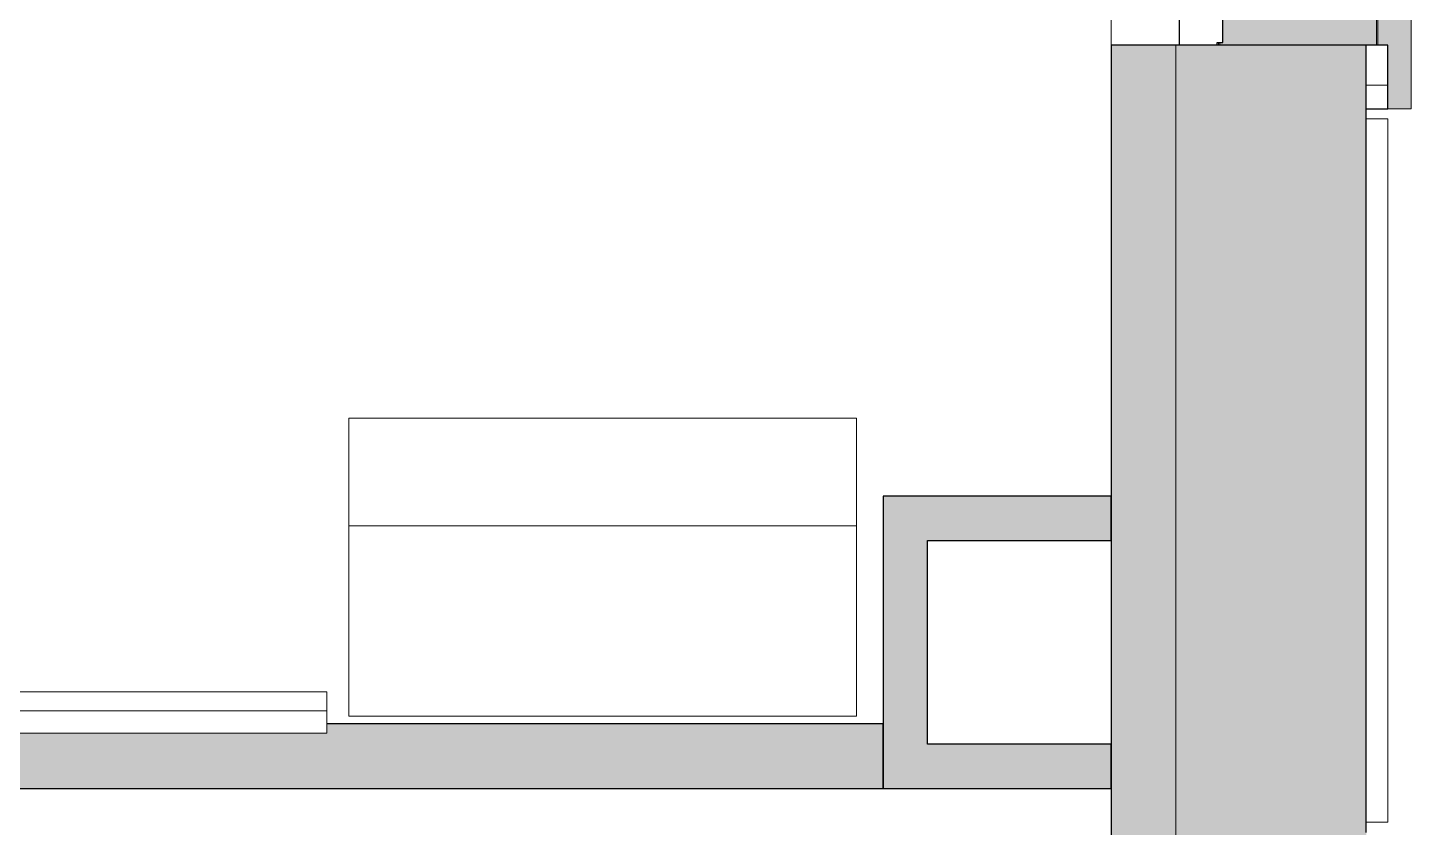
# Model space of a CAD drawing. Header units: millimetres. Extents: x 155927 to 326028, y -36033 to 97293.
# Drawn here: x 229031 to 231212, y 15058 to 16318 of the extents above; entities that cross this region are included whole.
import ezdxf

# ---------------------------------------------------------------- set-up
doc = ezdxf.new("R2010")
doc.units = ezdxf.units.MM
doc.header["$MEASUREMENT"] = 0
for name, color, linetype, lineweight in [('A-GLAZ', 7, 'CONTINUOUS', 9), ('A-GLAZ-CURT', 7, 'CONTINUOUS', 9), ('A-GLAZ-CWMG', 7, 'CONTINUOUS', 9), ('A-WALL', 7, 'CONTINUOUS', 9), ('A-WALL-PATT', 7, 'CONTINUOUS', 9), ('I-FURN', 8, 'CONTINUOUS', 9), ('I-WALL', 7, 'CONTINUOUS', 9)]:
    doc.layers.add(name, color=color, linetype=linetype, lineweight=lineweight)

msp = doc.modelspace()

# ---------------------------------------------------------------- hatches: boundary and pattern name
at = {"layer": 'A-GLAZ'}
h = msp.add_hatch(color=256, dxfattribs=at)
h.paths.add_polyline_path([(231211.8, 16190.6), (231211.8, 18843.6), (230914.8, 18843.6), (230914.8, 17490.6), (230910.2, 17490.6), (230910.2, 17486.3), (230914.8, 17486.3), (230914.8, 16294.9), (230910.2, 16294.9), (230910.2, 16290.6), (231174.8, 16290.6), (231174.8, 16190.6)], flags=0)
h.paths.add_polyline_path([(230910.2, 18943.6), (231211.8, 18943.6), (231211.8, 21496.6), (230914.8, 21496.6), (230914.8, 20143.6), (230910.2, 20143.6), (230910.2, 20139.3), (230914.8, 20139.3), (230914.8, 18947.9), (230910.2, 18947.9)], flags=0)
h.paths.add_polyline_path([(230910.2, 21596.6), (231211.8, 21596.6), (231211.8, 24149.6), (230914.8, 24149.6), (230914.8, 22796.6), (230910.2, 22796.6), (230910.2, 22792.3), (230914.8, 22792.3), (230914.8, 21600.9), (230910.2, 21600.9)], flags=0)
h.paths.add_polyline_path([(230914.8, 24249.6), (231211.8, 24249.6), (231211.8, 25549.6), (231174.8, 25549.6), (231174.8, 25449.6), (230910.2, 25449.6), (230910.2, 25445.3), (230914.8, 25445.3), (230914.8, 24253.9), (230910.2, 24253.9), (230910.2, 24249.6)], flags=0)
h = msp.add_hatch(color=256, dxfattribs=at)
h.paths.add_polyline_path([(230908.1, 16290.6), (230910.2, 16290.6), (230910.2, 16294.9), (230908.1, 16294.9)], flags=0)
h.paths.add_polyline_path([(230908.1, 17486.3), (230910.2, 17486.3), (230910.2, 17490.6), (230908.1, 17490.6)], flags=0)
h.paths.add_polyline_path([(230908.1, 18943.6), (230910.2, 18943.6), (230910.2, 18947.9), (230908.1, 18947.9)], flags=0)
h.paths.add_polyline_path([(230910.2, 20139.3), (230910.2, 20143.6), (230908.1, 20143.6), (230908.1, 20139.3)], flags=0)
h.paths.add_polyline_path([(230910.2, 21596.6), (230910.2, 21600.9), (230908.1, 21600.9), (230908.1, 21596.6)], flags=0)
h.paths.add_polyline_path([(230910.2, 22792.3), (230910.2, 22796.6), (230908.1, 22796.6), (230908.1, 22792.3)], flags=0)
h.paths.add_polyline_path([(230908.1, 24249.6), (230910.2, 24249.6), (230910.2, 24253.9), (230908.1, 24253.9)], flags=0)
h.paths.add_polyline_path([(230908.1, 25445.3), (230910.2, 25445.3), (230910.2, 25449.6), (230908.1, 25449.6)], flags=0)
at = {"layer": 'A-WALL-PATT'}
h = msp.add_hatch(color=256, dxfattribs=at)
h.paths.add_polyline_path([(231074.8, 8967.6), (231140.8, 8967.6), (231140.5, 13645.6), (230840.8, 13645.6), (230840.8, 9267.6), (231074.8, 9267.6), (231074.8, 9235.4)], flags=0)
h.paths.add_polyline_path([(230840.8, 14969.6), (231140.8, 14969.6), (231140.8, 16290.6), (230840.8, 16290.6), (230840.8, 15037.6)], flags=0)
h.paths.add_polyline_path([(231140.8, 25449.6), (231140.8, 26790.6), (230840.8, 26790.6), (230840.8, 25449.6), (230876.4, 25449.6)], flags=0)
h.paths.add_polyline_path([(231140.8, 28449.6), (231140.8, 34647.6), (230840.8, 34647.6), (230840.8, 28449.6), (230876.4, 28449.6)], flags=0)
for points in [[(230840.8, 15169.6), (230840.8, 16290.6), (230738.8, 16290.6), (230738.8, 15169.6)], [(230738.8, 15509.9), (230738.8, 15579.9), (230379.2, 15579.9), (230379.2, 15509.9), (230449.2, 15509.9)], [(230449.2, 15118.6), (230449.2, 15509.9), (230379.2, 15509.9), (230379.2, 15118.6)], [(227102.2, 15118.6), (230379.2, 15118.6), (230379.2, 15220.6), (229502.2, 15220.6), (229502.2, 15206.3), (227102.2, 15206.3), (227102.2, 15220.6), (226452.8, 15220.6), (226452.8, 15118.6), (226933.6, 15118.6)], [(230738.8, 15118.6), (230738.8, 15188.6), (230449.2, 15188.6), (230449.2, 15118.6)]]:
    msp.add_hatch(color=256, dxfattribs=at).paths.add_polyline_path(points, flags=0)
h = msp.add_hatch(color=256, dxfattribs=at)
h.paths.add_polyline_path([(230738.8, 9267.6), (230840.8, 9267.6), (230840.4, 13645.6), (230789.8, 13645.6), (230789.7, 13665.6), (230738.8, 13665.6), (230738.8, 9369.6)], flags=0)
h.paths.add_polyline_path([(230738.8, 14949.6), (230789.7, 14949.6), (230789.8, 14969.6), (230840.8, 14969.6), (230840.8, 15169.6), (230738.8, 15169.6), (230738.8, 14969.6)], flags=0)

# ---------------------------------------------------------------- linework, layer by layer
at = {"layer": 'A-GLAZ'}
for p, q in [((231211.8, 16190.6), (231211.8, 18843.6)), ((230908.1, 16290.6), (230908.1, 16294.9)), ((230910.2, 16290.6), (230910.2, 16294.9)), ((231211.8, 16190.6), (231174.8, 16190.6))]:
    msp.add_line(p, q, dxfattribs=at)
at = {"layer": 'A-GLAZ', "lineweight": 30}
for p, q in [((230846, 16349.8), (230846, 16290.6)), ((230914.8, 16294.9), (230914.8, 16355.8)), ((230905.9, 16290.6), (230905.9, 16294.9)), ((230905.9, 16294.9), (230914.8, 16294.9)), ((231174.8, 16290.6), (231140.8, 16290.6)), ((231174.8, 16190.6), (231174.8, 16290.6)), ((231140.8, 16190.6), (231174.8, 16190.6))]:
    msp.add_line(p, q, dxfattribs=at)
at = {"layer": 'A-GLAZ', "linetype": 'Continuous'}
msp.add_line((231140.8, 16227.6), (231174.8, 16227.6), dxfattribs=at)
at = {"layer": 'A-GLAZ-CURT', "lineweight": 20}
for p, q in [((231140.8, 16174.6), (231140.8, 15065.6)), ((231174.8, 16174.6), (231140.8, 16174.6)), ((231174.8, 15065.6), (231174.8, 16174.6)), ((231140.8, 15065.6), (231174.8, 15065.6))]:
    msp.add_line(p, q, dxfattribs=at)
at = {"layer": 'A-GLAZ-CWMG'}
for p, q in [((231156.8, 16290.6), (231156.8, 16549.6)), ((231158.8, 16549.6), (231158.8, 16290.6))]:
    msp.add_line(p, q, dxfattribs=at)
at = {"layer": 'A-WALL'}
for p, q in [((230840.8, 16290.6), (230840.8, 15169.6)), ((230840.8, 15169.6), (230840.8, 14969.6))]:
    msp.add_line(p, q, dxfattribs=at)
at = {"layer": 'A-WALL', "lineweight": 30}
for p, q in [((231140.8, 16290.6), (230840.8, 16290.6)), ((231140.8, 15049.6), (231140.8, 16290.6))]:
    msp.add_line(p, q, dxfattribs=at)
at = {"layer": 'I-FURN'}
for p, q in [((230337.1, 15702.8), (229537.1, 15702.8)), ((229537.1, 15702.8), (229537.1, 15532.8)), ((230337.1, 15532.8), (230337.1, 15702.8)), ((230337.1, 15532.8), (229537.1, 15532.8)), ((229537.1, 15532.8), (229537.1, 15232.8)), ((230337.1, 15232.8), (230337.1, 15532.8)), ((227102.2, 15271.3), (229502.2, 15271.3)), ((229502.2, 15271.3), (229502.2, 15241.3)), ((229502.2, 15241.3), (227102.2, 15241.3)), ((229502.2, 15241.3), (227102.2, 15241.3)), ((229502.2, 15206.3), (229502.2, 15241.3)), ((229537.1, 15232.8), (230337.1, 15232.8)), ((227102.2, 15206.3), (229502.2, 15206.3))]:
    msp.add_line(p, q, dxfattribs=at)
at = {"layer": 'I-WALL'}
for p, q in [((230738.8, 16290.6), (230738.8, 17490.6)), ((230840.8, 15169.6), (230840.8, 16290.6)), ((230840.8, 14969.6), (230840.8, 15169.6))]:
    msp.add_line(p, q, dxfattribs=at)
at = {"layer": 'I-WALL', "lineweight": 30}
for p, q in [((230840.8, 16290.6), (230738.8, 16290.6)), ((230738.8, 16290.6), (230738.8, 15169.6)), ((230738.8, 15579.9), (230379.2, 15579.9)), ((230379.2, 15579.9), (230379.2, 15509.9)), ((230738.8, 15509.9), (230738.8, 15579.9)), ((230379.2, 15509.9), (230379.2, 15118.6)), ((230449.2, 15509.9), (230738.8, 15509.9)), ((230449.2, 15188.6), (230449.2, 15509.9)), ((230379.2, 15220.6), (229502.2, 15220.6)), ((230379.2, 15118.6), (230379.2, 15220.6)), ((230738.8, 15188.6), (230449.2, 15188.6)), ((230738.8, 15118.6), (230738.8, 15188.6)), ((230738.8, 15169.6), (230738.8, 14949.6)), ((226452.8, 15118.6), (230379.2, 15118.6)), ((230379.2, 15118.6), (230449.2, 15118.6)), ((230449.2, 15118.6), (230738.8, 15118.6))]:
    msp.add_line(p, q, dxfattribs=at)

doc.saveas('drawing.dxf')
